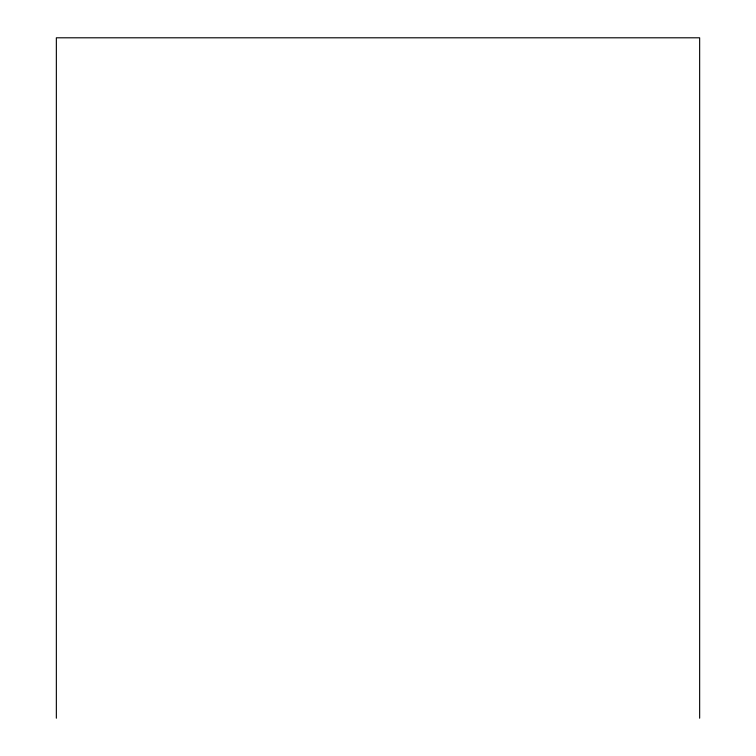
<?xml version="1.0" encoding="UTF-8"?>
<svg xmlns="http://www.w3.org/2000/svg" width="756" height="756" viewBox="0 0 756 756"><rect width="100%" height="100%" fill="white"/><g stroke="black" fill="none" stroke-linecap="round" stroke-linejoin="round"><path stroke-width="1.13" d="M699.65 718.2L699.65 37.8L56.35 37.8L56.35 718.2"/></g></svg>
